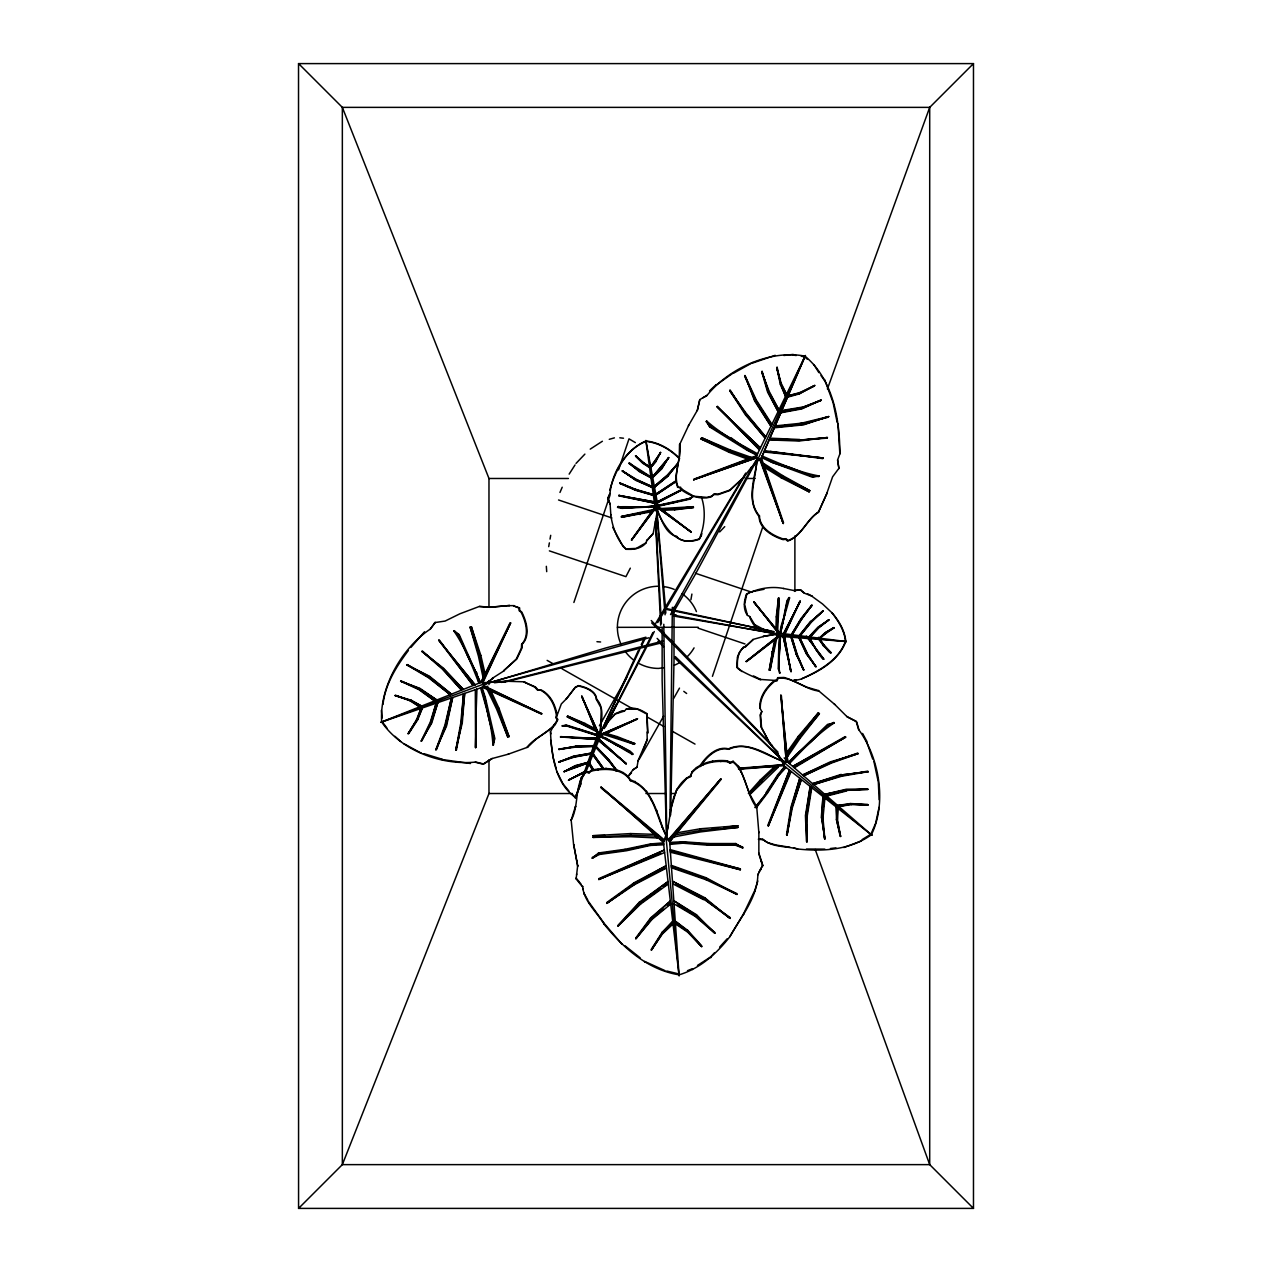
<?xml version="1.0" encoding="UTF-8"?>
<svg xmlns="http://www.w3.org/2000/svg" width="1272" height="1272" viewBox="0 0 1272 1272"><rect width="100%" height="100%" fill="white"/><g stroke="black" fill="none" stroke-linecap="round" stroke-linejoin="round"><path stroke-width="1.5" d="M818.23 512.6L827.118 492.916L818.58 511.996C806.639 519.835 801.551 536.259 787.654 541.093L785.635 539.312L783.107 539.646C772.772 536.371 759.241 528.818 759.098 516.527L759.463 515.907C745.074 499.228 757.476 476.936 756.554 457.825L693.669 479.719L756.554 457.825M818.58 511.996C806.448 519.405 801.821 535.862 788.004 540.489L785.985 538.692L783.457 539.042C773.122 535.75 759.591 528.214 759.463 515.907M475.553 747.65L476.603 689.297L475.553 747.65L475.315 689.742M754.185 602.022L778.862 633.647L753.755 601.942L779.72 633.202L776.858 630.133L776.985 616.888M777.685 630.308L779.259 598.333L778.416 598.158L776.27 616.841L775.968 629.052L777.685 630.308L776.858 630.133M811.759 787.797L807.275 815.75L806.941 841.985L806.655 824.606M669.994 815.94L672.347 607.301M761.817 711.541L760.115 714.785L761.053 727.059L769.703 743.166L761.562 727.568L760.608 715.277L761.817 711.541L759.813 707.852C759.289 697.04 766.046 687.373 774.107 680.806L776.604 680.075L777.749 677.674L784.013 677.467L788.561 678.914L806.83 687.182L818.325 690.537L834.798 704.481M818.325 690.537L818.818 691.046C804.461 689.408 792.965 676.625 778.257 678.183L777.113 680.584L774.616 681.299C766.539 687.866 759.782 697.549 760.306 708.345L759.813 707.852M670.646 815.082L674.001 661.313L674.017 607.237M714.085 494.506L718.012 494.697L729.635 490.61L742.943 478.081L729.985 489.99L718.362 494.093L714.435 493.886L711.398 496.78C701.095 500.087 689.996 496.064 681.569 489.974L680.218 487.748L677.61 487.271L675.782 481.261L676.004 476.491L679.264 456.712L679.534 444.755L688.74 425.23M677.61 487.271L677.96 486.651C672.65 472.85 682.03 458.429 679.884 444.135L679.534 444.755M776.81 629.227L779.259 598.333M837.93 423.703L839.87 453.881C839.79 419.076 833.081 379.74 805.049 356.16C769.958 349.244 728.236 368.689 706.612 395.91L702.875 397.77M838.01 808.483L837.596 820.456L840.601 836.499L837.103 819.947L837.517 807.99M759.098 516.527C746.171 500.612 754.455 478.463 757.381 460.448L805.399 355.54L804.683 356.78L801.312 356.271M596.504 699.616C596.854 692.111 587.569 687.818 581.352 686.292L578.553 685.608L575.262 687.246L566.088 699.298L575.071 687.627L578.363 685.99L581.161 686.673C587.505 688.247 595.932 692.238 596.504 699.616L601.274 708.297L600.384 734.803L637.495 718.76L600.575 734.421M596.695 699.234C605.106 708.297 601.02 721.94 599.971 732.879L583.753 775.57M753.453 675.941C776.333 686.721 738.587 671.362 736.997 667.45L737.363 657.258L739.175 652.711L743.42 647.098L745.885 646.494L753.04 639.641L745.472 646.399M741.926 671.552L737.41 667.53L737.363 664.668C737.219 658.133 738.905 648.958 745.885 646.494M778.241 669.152L778.862 642.821L779.577 636.318L780.563 636.445C779.386 649.754 777.908 677.197 780.245 672.745M778.655 669.231L780.149 636.35L779.02 655.811M522.299 644.077L522.045 647.925L516.877 658.96L503.537 670.869L516.225 659.135L521.393 648.1L521.631 644.252C529.931 635.777 525.845 621.42 521.043 612.134L519.087 610.655L518.928 608.048L513.49 605.822L519.596 607.873L519.755 610.481L521.695 611.959C526.513 621.245 530.583 635.603 522.299 644.077L521.631 644.252M455.789 750.13L461.641 722.989L464.693 693.399L462.293 722.814L455.789 750.13L460.75 723.227L463.501 693.812L462.944 701.603M462.674 705.515L461.418 723.053L456.457 749.955M777.128 615.012L778.416 598.158M755.663 460.862L670.535 614.567M821.283 817.912L822.968 796.51L821.776 818.421L824.844 838.916L821.776 818.421M492.932 744.995C491.898 725.93 485.936 706.373 480.562 687.866L482.072 687.405L485.3 697.358L494.872 738.635L492.932 744.995L494.22 738.825L488.416 716.931L484.886 697.628L481.229 687.691M493.584 744.82L493.52 738.619M646.86 713.576C647.512 739.97 648.577 739.732 646.86 713.576L644.363 712.097C639.053 708.774 632.232 706.803 626.158 709.204L624.441 711.064L615.25 714.021L607.937 721.701L615.441 713.64L622.262 710.714L624.441 711.064M824.336 838.423L822.475 817.594L823.175 810.343M823.541 806.718L824.431 797.671M824.844 838.916L822.968 818.087L824.924 798.164M789.785 597.92L787.352 601.02L780.531 633.281L784.76 614.185L780.913 626.73L779.975 633.218L780.96 633.361C778.639 630.642 795.286 584.85 786.939 600.941L784.331 614.09M655.684 508.116L631.532 540.139L655.652 507.687C662.76 524.08 675.178 546.467 696.388 540.171L699.155 539.376C705.149 525.4 705.737 509.229 701.381 497.034M757.858 874.055C757.762 897.476 740.67 917.144 729.794 936.764C716.565 953.682 700.045 968.517 679.105 974.829C647.957 969.884 623.264 947.958 604.105 924.156C596.727 911.801 583.721 901.307 582.608 886.107L582.608 886.966L576.137 878.888L577.679 865.548L573.688 844.576L577.679 866.391L577.679 865.548M668.15 826.848L668.15 825.989L666.035 837.31L663.332 842.334L601.052 787.066L664.223 839.838C672.983 818.786 667.18 788.131 690.68 775.697L692.111 771.691C700.872 762.039 714.88 759.543 727.33 760.831L730.08 762.341L733.101 761.26L738.619 766.428L741.258 771.548L749.765 794.141L756.713 806.782L758.859 832.699M769.242 670.153L774.632 639.562L776.604 638.846L775.761 638.687L772.549 651.614L769.242 670.153L770.069 670.312L776.604 638.846M770.069 670.312L775.459 639.721M632.868 770.021L637.018 767.127L638.147 760.449M807.068 813.38L811.266 787.288M786.509 834.75L790.993 806.973L799.786 778.241L791.486 807.466L787.002 835.259L791.772 807.497L801.296 779.545L792.281 808.006L787.002 835.259M492.28 758.494L483.71 763.995L475.871 762.055C441.654 765.553 401.761 751.164 381.695 722.067C379.151 687.532 402.063 647.75 430.27 629.115L435.167 622.453L430.27 629.115M382.999 704.37C385.193 684.241 396.451 666.321 408.407 650.469M806.448 841.476L805.43 815.463L810.169 786.43L805.923 815.972L806.941 841.985M548.709 546.658L549.377 542.874M550.029 539.105L550.697 535.321M690.919 599.732L691.904 594.072M575.58 806.973L575.58 806.114L571.112 820.392C579.476 805.097 574.022 784.76 585.851 771.389L589.047 772.04L591.464 770.164C604.232 767.366 622.898 767.08 630.435 779.831L630.435 780.69C655.493 789.419 655.986 820.154 668.452 839.536L668.452 840.394L720.89 778.83L668.452 839.536M600.988 732.163L639.832 649.34M749.701 616.538C750.226 621.483 763.757 638.735 749.701 616.538L747.459 615.362C743.579 610.131 743.723 603.023 745.551 597.029L746.33 594.247C757.985 588.332 771.516 585.947 783.87 588.554M747.459 615.362L744.549 604.343L746.759 594.326L749.828 592.132L764.075 589.27M654.889 510.406L655.223 509.261M655.191 510.819L655.827 509.659L656.606 510.724L665.097 614.805M435.851 749.796L445.916 726.121L452.657 697.565L446.583 725.93L435.851 749.796L444.818 725.453L451.385 697.994M738.952 769.258L783.886 765.696L871.908 835.211L870.907 834.209L875.645 823.254L879.063 807.37M759.432 838.916L762.691 839.266C772.199 847.581 786.112 846.007 797.639 848.981C822.841 851.715 850.221 850.094 871.399 834.702C887.156 802.616 879.175 757.269 858.473 729.333L856.151 721.288L846.755 716.454M436.519 749.621L445.47 725.279L450.988 699.823M697.199 410.57L699.791 399.631L706.962 395.306M699.791 399.631L697.549 409.95L688.375 425.834M701.19 536.307L701.826 533.556M653.188 533.556L646.717 540.711L653.188 533.556L658.149 506.558L691.046 532.062L657.783 507.83L691.014 531.632M527.61 747.236L526.958 747.411C535.242 736.202 551.444 732.767 557.247 719.745L555.785 717.631L556.389 715.198C554.799 705.308 549.981 695.005 540.695 690.235L537.309 689.949L534.781 687.134L524.064 681.999L535.433 686.96L537.977 689.774L541.363 690.044C550.633 694.83 555.451 705.117 557.057 715.023L556.452 717.456L557.899 719.57L555.053 724.897L551.65 727.997L535.957 739.255L527.61 747.236L508.037 754.264M679.518 458.397C670.535 449.239 658.817 442.274 645.89 440.971C625.601 449.747 611.943 472.453 609.94 493.854L607.793 498.433L610.131 504.348M609.701 490.372C615.314 470.688 625.808 449.413 645.906 441.4C658.848 442.704 670.567 449.668 679.55 458.826M673.142 612.802L694.989 574.944L756.442 460.814M575.485 797.465C554.417 782.837 551.523 753.151 550.458 731.686L554.513 724.261M421.175 741.099L431.097 723.18L437.822 702.685L431.765 723.005L421.175 741.099L430.159 722.48L436.137 703.273M421.843 740.924L430.826 722.305L435.596 705.165M610.798 514.524C612.214 526.926 617.27 540.234 626.031 549.313L628.909 549.345C635.173 549.568 642.074 547.866 646.128 542.747L646.685 540.282M581.384 777.24L579.746 783.504L579.746 782.646M676.799 789.117L670.455 810.2L670.455 809.342M729.794 936.764L743.627 913.709L754.773 890.448L757.858 881.035M573.879 602.483L609.972 495.333M618.526 469.925L629.004 438.84L635.364 442.624M712.431 676.338L762.962 526.37M416.453 719.857L420.968 708.504L417.105 719.682L408.137 733.706L416.453 719.857L417.852 719.491L422.352 708.027L417.184 719.666L408.137 733.706M837.596 459.987L838.9 468.478L837.596 459.987L839.87 453.881M826.768 493.536L832.604 476.809L839.25 467.858M596.314 730.494L595.932 731.273L567.233 716.82L567.598 716.057L584.643 724.054L596.314 730.494L597.84 734.151L575.294 797.846L572.861 794.762M676.799 789.976L686.467 778.702L690.68 776.54L692.111 771.691M827.404 388.962L929.705 107.373L973.478 63.6L298.523 63.6L298.57 1208.4L973.478 1208.4L973.478 63.6M580.938 782.995L575.294 797.846L580.891 784.109M642.646 751.307L647.4 739.207L637.956 760.831M767.795 825.433L789.499 770.132L768.288 825.926L789.848 772.82M488.973 759.845L488.973 793.521L342.343 1164.627L298.57 1208.4M604.28 733.769L603.914 734.532L634.394 744.327L634.776 743.548L604.28 733.769L600.766 735.359L585.279 773.424M768.288 825.926L791.105 771.516M559.966 492.455L562.208 487.224M763.868 451.989L823.254 458.031L764.234 451.369L761.864 456.664L771.627 461.704L790.914 467.778L812.729 476.571L819.104 475.967L812.379 477.191L771.325 462.118L761.499 457.523L762.214 456.044C780.467 463.898 799.738 472.548 819.104 475.967M769.035 439.953L799.055 441.018L827.42 437.536L799.42 440.398L769.401 439.349L764.424 450.685L823.254 458.031M770.339 436.948L774.616 427.201L803.888 424.244L828.756 416.532L803.538 424.864L774.25 427.805M775.538 424.816L781.056 412.223L802.155 408.312L821.171 400.044L801.805 408.916L780.69 412.828M787.4 397.214L799.404 393.875L814.748 385.448L799.754 393.255L787.765 396.594L781.421 411.126L799.388 408.153M814.398 386.068L799.659 393.112L788.004 395.815L805.049 356.16M694.035 479.099L756.681 455.646L757.381 460.448L761.403 457.952L805.399 355.54L756.331 456.266L750.337 458.508L751.037 457.284L730.287 449.986L701.635 437.711L700.92 438.935L729.126 452.307L748.159 459.319L751.037 457.284M801.694 678.787C817.88 671.505 838.646 660.613 845.419 641.39C844.703 630.578 837.692 620.227 832.095 612.913C839.107 621.038 844.767 630.594 845.832 641.47C838.646 660.597 819.597 671.33 801.694 678.787C798.148 680.488 789.022 680.313 796.447 680.218M482.931 682.603L510.628 622.867L482.263 682.778L507.782 681.108L494.442 682.778M607.793 498.433L609.908 493.425M799.85 601.131L784.84 633.853L800.263 601.227L783.568 633.663L800.263 601.227M482.168 680.838L483.948 674.86L479.496 655.732L470.084 627.128L471.403 626.778L480.816 655.382L485.284 674.51L483.948 674.86M484.028 685.815L541.808 713.767L483.376 685.99L492.868 678.215L486.588 683.128L480.816 682.444L509.961 623.042M486.158 672.729L510.628 622.867M556.945 715.754L561.318 703.957L566.279 698.916M550.458 731.686L550.951 733.849M550.649 740.113L553.209 757.794L556.277 768.86M562.24 726.01L566.247 725.008L597.617 734.803L597.236 735.725L566.167 725.835L562.24 726.01L566.056 725.39L597.427 735.327M560.475 736.965L596.409 738.221L560.475 736.965L595.932 739.414L560.666 736.583M566.167 725.835L562.431 725.628M581.733 696.388L598.603 733.61L581.733 696.388L597.649 734.532L599.971 732.879L600.575 735.741L637.304 719.141M558.79 749.447L575.5 746.6L593.515 746.394L575.357 747.157L558.79 749.447L575.691 746.219L593.785 745.662L575.5 746.6L558.98 749.065M558.821 762.119L573.64 756.109L591.13 753.167L573.449 756.49L558.821 762.119L573.847 757.222L590.844 753.962L574.038 756.824L559.012 761.737M556.595 771.086L562.987 783.854L568.886 790.993M578.935 729.206L597.427 735.184M584.277 724.817L584.929 723.402L567.598 716.057M575.357 747.157L575.691 746.219M564.037 771.722L575.326 765.617L587.855 762.421L575.135 765.998L564.037 771.722C603.962 757.174 592.18 761.419 564.227 771.341M568.489 780.245C595.217 766.062 586.79 770.403 568.489 780.245C581.066 773.249 599.748 765.855 568.663 779.863M595.932 731.273L581.924 695.991M638.449 650.294L601.084 731.702M641.215 644.666L643.171 640.691M644.618 639.625L641.835 645.254M645.222 648.084L604.232 728.57M645.826 646.86L652.838 632.597M589.047 764.122L592.736 770.419M646.589 647.178L605.567 726.598M647.194 645.938L654.301 631.516M603.914 734.532L637.495 718.76M606.521 738.571L600.114 736.885L600.511 735.995L606.521 738.571L629.879 751.068C644.22 762.914 607.38 738.873 606.283 739.27M626.158 709.204L637.558 709.235L646.669 713.958M605.186 733.96L616.904 737.41L617.27 736.647L634.776 743.548M615.648 769.703L608.588 760.767L609.018 759.877L596.171 746.632L608.827 760.259L616.888 771.086M616.825 745.551L606.474 738.873L600.32 736.377M632.057 754.598L629.688 751.45L617.842 745.138M629.306 751.688L617.015 745.169M626.158 763.868L599.144 739.35L626.158 763.868L598.635 740.511L626.349 763.47M637.018 767.127L633.058 769.64L627.875 776.699L631.516 772.772M606.903 723.1L616.761 703.718M630.324 568.155L625.919 576.661L549.377 550.871M656.606 510.724L656.622 509.659M655.668 461.307L660.55 452.387L655.7 461.736L650.803 467.428L655.7 461.736M758.796 872.369L762.739 865.214L758.859 853.083M757.858 874.913L762.739 865.214M599.366 725.819L626.778 677.372M639.021 759.623L663.634 716.152M673.572 698.582L679.502 688.104M709.506 390.901L715.993 384.796M715.643 385.416L733.658 372.696M706.262 421.557L706.612 420.937C721.351 434.181 740.081 444.135 757.603 453.786L756.824 455.233L747.157 450.288L709.856 427.042L706.262 421.557L710.857 426.056M717.058 406.865L760.433 447.951L717.058 406.865L759.463 449.827L717.408 406.245M729.746 390.552L746.187 413.305L765.744 436.9L745.837 413.925L729.746 390.552L745.36 414.752L765.188 438.077L745.71 414.131L730.096 389.932M709.856 427.042L706.612 420.937M680.218 487.748L677.96 486.651M744.963 375.542L754.948 400.314L770.959 426.2L754.598 400.919L744.963 375.542L756.252 399.98L771.929 424.323M733.308 373.316L752.817 362.488M681.569 489.974L680.584 487.128M761.753 371.774L769.178 391.41L778.893 409.886L768.829 392.03L761.753 371.774L767.636 392.205L778.082 411.556L767.986 391.585L762.103 371.154M692.159 496.096L706.898 497.384L711.748 496.175L714.435 493.886M775.205 355.317L752.452 363.108M729.126 438.172L757.19 454.629M757.238 454.39L747.268 449.795L730.859 437.616M776.747 367.64L781.167 383.27L786.541 394.304L780.801 383.89L776.747 367.64L780.404 384.573L785.524 396.292L780.77 383.969L777.097 367.036M729.572 451.21L730.287 449.986M729.126 452.307L729.842 451.083L748.874 458.095M783.87 355.476L793.235 354.411M780.404 384.573L781.167 383.27M654.762 624.918L745.71 473.089M788.004 395.815L800.024 392.507L814.748 385.448M657.703 622.596L745.487 474.44M759.734 459.383L783.234 523.523L760.084 458.763L751.148 467.698L756.665 461.672M813.826 364.492L818.85 372.601M799.404 393.875L800.024 392.507M763.168 464.789L763.884 463.565L782.503 475.521L809.851 490.642L809.135 491.882L781.247 477.811L763.931 467.047L763.884 463.565M821.171 400.044L801.185 407.851L820.806 400.664M771.325 462.118L791.836 468.843M837.199 422.511L833.065 402.54L824.59 379.469M797.337 424.212L828.756 416.532M827.42 437.536L799.373 440.112L827.054 438.156M781.247 477.811L782.503 475.521M812.585 475.823L818.755 476.587M801.821 619.003L792.17 634.744L801.408 618.923L812.029 605.281L801.821 619.003L800.835 618.812L791.391 634.649L801.265 618.892L812.029 605.281M660.581 452.816C640.675 480.482 653.172 464.741 660.55 452.387M789.371 597.84L787.686 601.322M666.782 836.356L663.793 624.282M651.343 949.262L662.283 932.09L672.793 921.373L662.283 932.948L651.343 950.12L662.458 933.028L671.68 924.426M755.679 807.466L767.255 792.17L778.098 775.109L785.508 766.984M756.172 807.958L767.763 792.663L778.607 775.618L786.017 767.493M661.917 468.048L668.659 457.538L661.949 468.478L652.679 477.509L661.949 468.478M569.14 474.122L575.039 464.948M408.805 733.531L417.852 719.491M765.983 792.774L777.78 774.712L784.776 766.412L766.491 793.283L754.821 807.513M699.155 539.376L701.158 535.894M608.127 721.319L598.603 733.61M651.343 950.12L662.458 933.887L672.999 924.06M788.783 752.34L791.884 747.809M787.718 756.379L800.136 738.221L819.407 713.703L818.405 712.702L798.18 736.488L786.478 753.056L787.495 754.058L787.718 756.379L786.7 755.361L787.829 762.246L780.881 695.148L786.255 762.055L781.39 695.657M787.495 754.058L799.182 737.49L819.407 713.703M651.916 510.819L652.743 509.69L621.436 516.448L621.499 517.307L651.98 511.678L651.916 510.819L621.499 517.307M631.516 539.71L655.016 506.972L656.972 509.15C661.535 519.151 664.811 533.016 676.625 536.641M631.532 540.139L651.98 511.678M655.016 506.972L652.79 510.549L652.743 509.69M668.69 457.968C649.451 480.53 641.358 490.102 668.659 457.538M635.857 937.893L650.707 917.828L670.376 901.021L650.707 918.686L635.857 938.752L652.011 918.559L663.475 909.146M541.141 713.942L482.454 687.214L485.252 683.477L381.028 722.242L382.347 721.892L386.927 728.045M728.904 749.319L728.395 748.826C716.486 745.774 705.69 756.888 699.838 766.03L700.347 766.523C706.198 757.397 716.979 746.282 728.904 749.319C748.731 739.763 767.048 757.492 785.746 761.562M581.384 778.098L585.851 771.389M742.594 478.701L751.514 467.078M800.327 735.677L802.743 732.608M805.144 729.556L818.405 712.702M800.835 618.812L811.615 605.202M810.518 621.388L799.277 635.634L810.932 621.483L823.127 610.973L810.932 621.483M822.698 610.894L810.964 622.072L800.12 635.73L811.377 622.151L823.127 610.973M668.134 475.442L677.992 463.247L668.15 475.871L654.492 487.16L668.15 475.871M410.84 647.496L424.562 631.739M720.89 779.688L669.629 841.905L673.317 836.578M677.563 831.427L720.89 778.83M674.542 836.801L676.322 832.922L700.395 828.772L737.887 825.735L737.887 827.452L700.602 831.904L674.542 836.801L674.542 835.084M788.894 763.105L795.922 754.662L811.425 741.481L828.088 724.913L834.305 722.862L827.579 724.404L788.179 762.5M789.387 763.613C803.236 749.192 817.705 733.674 834.305 722.862M635.857 938.752L652.011 919.418L670.646 904.106M828.533 619.814L818.357 627.78L810.121 636.986L818.771 627.859L828.947 619.893L818.023 627.128L809.008 636.859L818.437 627.207L828.947 619.893M748.349 793.346L760.068 780.229L774.95 766.301L778.321 767.143L777.319 766.142M749.367 794.348L761.069 781.247L775.952 767.302M678.008 463.676L667.45 475.442L654.333 486.333L667.418 475.013L677.992 463.247M612.738 527.387L623.073 546.483L625.999 548.884L636.239 548.423L646.128 542.747M788.688 762.993L811.838 740.145M697.469 965.464L710.746 956.878L714.562 952.68M719.634 947.099L727.266 938.704M618.001 925.269L639.291 902.246L668.07 881.528L639.291 903.088L618.001 926.111L640.627 903.184L660.597 888.746M576.025 463.421L584.897 454.104M719.666 531.95L724.738 526.64M750.098 792.281L763.677 778.543M749.749 794.698L778.321 767.143M825.735 633.122L820.074 638.242L825.321 633.027L834.209 627.653L824.844 632.947L819.168 638.131L834.209 627.653M618.001 926.111L640.627 904.042L668.261 884.056M692.111 772.549C700.872 762.882 714.88 760.402 727.33 761.674L730.08 763.2L733.101 762.119C746.95 773.328 745.853 794.014 756.713 807.64L756.713 806.782M676.593 536.212C680.79 542.333 690.092 541.57 696.356 539.757L699.123 538.962M675.686 481.85L655.939 494.983L675.655 481.42M667.768 905.616L670.646 903.247M657.942 505.747L690.092 498.672L693.081 496.239L690.124 499.101L658.053 506.304L657.91 505.318L689.758 498.354L693.081 496.239M746.155 661.52L778.591 635.746L746.155 661.52L774.632 639.562M675.575 481.484L655.796 494.22L675.559 481.055M585.851 772.247L589.047 772.899L591.464 771.023C604.232 768.224 622.898 767.938 630.435 780.69M775.761 638.687L778.893 636.254L846.262 641.549L845.419 641.39M746.585 661.599L779.323 636.35L776.27 634.362L762.962 636.477L778.448 633.551M663.666 886.52L666.735 884.31M606.744 902.532L634.235 882.688L666.194 865.707L634.235 883.547L606.744 903.39L634.458 883.817L664.7 868.124M652.282 844.481L663.618 843.956L663.618 844.815L650.389 845.435L626.619 850.714L599.144 854.514L592.259 858.298L598.54 852.971L625.013 849.298L650.453 843.956L663.491 842.843L663.491 843.702L650.453 844.815L625.013 850.157L625.013 849.298M592.259 858.298L598.54 853.814L626.619 849.855M606.744 903.39L634.458 884.676L666.385 868.108M492.216 678.389L504.205 670.694M590.224 449.127L602.387 441.241M475.203 762.23L483.058 764.17L491.628 758.668L508.689 754.089M693.097 496.668L689.758 498.354M862.05 839.631L869.428 835.116M824.844 632.947L833.796 627.557M793.792 767.366L845.705 737.092L794.285 767.859M486.143 683.859L605.806 647.957L645.938 637.208M845.196 736.599L792.726 766.428L845.705 737.092M592.259 857.439L599.144 853.671L599.144 854.514M682.444 489.323L657.385 502.742L682.476 489.752M779.72 633.202L777.113 634.537L846.262 641.549L779.291 633.122M728.395 748.826C747.125 740.447 766.364 754.185 783.011 761.674L871.908 835.211L787.32 761.753M682.046 489.338L657.227 501.899L682.062 489.768M857.678 753.072L830.934 762.564L803.586 775.856L831.443 763.057L858.187 753.565L830.266 761.896L802.6 774.998L830.775 762.389L858.187 753.565M833.812 722.369L828.263 725.644M598.746 878.65L664.35 850.046L598.746 879.509L660.884 853.226M598.746 879.509L664.541 852.59M687.468 970.679L692.477 968.692L692.477 969.55M479.321 606.458L489.974 607.301L509.627 605.488L490.626 607.126L479.321 606.458L459.86 613.804L445.136 621.054L434.499 622.628M693.669 479.719L748.159 459.319M487.335 688.963L483.106 687.039L381.028 722.242L480.816 682.444M841.221 774.394L812.57 783.663L841.73 774.902L868.235 771.659L841.73 774.902M867.727 771.15L841.205 775.729L813.635 784.57L841.714 776.222L868.235 771.659M752.611 639.546L763.375 636.557M609.256 439.317L614.408 437.87M453.77 630.817L458.524 634.76L467.396 655.637L476.396 672.904L478.956 683.175C471.864 665.383 464.63 646.367 453.77 630.817L459.176 634.569L480.45 682.667L467.492 654.269M438.713 640.229L475.06 684.813L438.713 640.229L473.136 685.497L439.365 640.055M458.111 635.364L454.422 630.642M421.907 651.343L443.61 668.309L463.342 689.488L442.942 668.484L421.907 651.343L442.115 668.881L461.529 690.139L442.767 668.706L422.574 651.169M406.674 664.747L429.538 676.259L451.512 694.21L428.887 676.434L406.674 664.747L428.425 677.674L450.256 694.719L429.093 677.499L407.342 664.572M479.496 655.732L480.816 655.382M400.616 681.172L419.855 688.311L436.916 700.029L419.203 688.486L400.616 681.172L418.901 689.647L434.595 700.872L419.553 689.472L401.284 680.981M475.744 673.079L476.889 672.824M395.036 695.498L411.238 700.204L421.684 706.103L410.586 700.379L395.036 695.498L409.886 700.713L419.665 706.835L410.538 700.538L395.703 695.307M409.886 700.713L411.238 700.204M648.831 637.797L487.065 683.318M381.377 710.396L382.252 717.996M663.396 640.977L501.47 682.412M661.997 642.726L504.141 682.253M487.415 689.949L490.769 690.521L498.958 708.265L509.07 736.615L507.751 736.965L496.589 709.076L487.415 689.949L488.734 689.599M484.219 697.803L485.3 697.358M489.45 690.887L497.638 708.631L498.958 708.265M460.75 723.227L462.293 722.814M489.323 717.917L481.42 687.58M421.604 753.358L403.796 743.659M441.623 759.448L470.481 763.502M649.118 511.487L621.436 516.448M828.072 795.08L846.134 790.437L868.029 789.356L846.278 789.228L824.876 794.332L846.77 789.737L868.029 789.356M826.768 796.049L846.643 790.946M777.24 633.933L673.874 616.077M802.966 423.624L828.406 417.152M628.447 849.458L650.389 844.576M851.397 804.62L838.852 806.464L850.889 804.111L868.14 804.906L851.397 804.62L850.332 803.554L837.707 805.462L850.825 804.063L868.14 804.906M676.322 834.639L700.395 830.489L737.887 827.452M674.573 614.964L676.004 614.726M781.787 410.506L801.535 407.247M648.307 506.781L654.842 505.747L654.953 506.733L621.976 508.355C603.628 505.27 647.559 507.655 648.307 506.781L648.45 507.496M658.022 505.874L677.022 501.804M663.793 667.721L658.483 668.42A41.086 41.086 0 0 1 639.498 663.777M693.351 506.685L674.685 508.991L662.41 509.404L661.265 508.53L661.329 509.388L674.653 509.134L693.415 507.544L693.351 506.685L661.265 508.53M662.41 509.404L662.458 510.247L674.732 509.849L693.415 507.544M712.368 828.788L718.267 828.088M724.15 827.372L737.887 825.735M793.871 590.526L800.613 589.89L804.476 593.134M800.613 589.89L794.285 590.606L783.457 588.459M806.4 849.028L824.876 849.139M830.409 848.519L835.942 847.883M775.157 425.913L803.332 423.004M774.807 426.533L780.436 425.945M784.204 425.563L791.709 424.784M738.714 768.224L783.934 764.726L739.223 768.733M742.784 847.088L735.28 844.306L707.439 844.306L682.985 842.334L669.819 843.543L669.819 844.385L682.985 843.193L707.439 845.164L735.28 845.164L742.784 847.947L735.741 843.543L708.917 843.543L682.81 841.746L669.74 842.414L669.74 843.272L682.81 842.589L708.917 844.385L735.741 844.385L742.784 847.947M673.985 615.25L775.682 633.774L776.699 632.836M851.97 790.007L867.536 788.847M618.319 506.383L621.96 507.925L654.921 506.304L622.183 507.957L618.351 506.812M738.444 768.765L759.575 767.334M763.423 767.08L774.95 766.301M617.397 627.335L698.169 627.255M657.37 837.978L630.737 836.706L593.086 837.405L593.086 835.688L630.658 833.573L655.207 834.384L655.207 836.086L657.37 837.978L657.37 836.261M593.086 837.405L630.658 835.275L655.207 836.086M593.086 835.688L604.979 835.466M298.57 63.6L342.343 107.373L488.973 478.479L568.425 478.479M745.233 478.479L755.155 478.479M488.973 793.521L572.4 793.521M645.906 793.521L665.765 793.521M671.727 793.521L675.702 793.521M759.177 679.359L777.319 680.568M486.81 686.339L487.876 686.339M508.975 605.663L514.142 605.631M507.115 681.283L524.732 681.824M769.91 438.156L799.738 439.508M769.544 438.76L791.915 439.778M774.155 631.628L666.576 609.431M850.332 803.554L867.631 804.397M596.95 641.692L600.607 641.978M758.319 839.234L763.184 839.774M619.814 437.807L623.487 438.22M787.829 762.246L783.011 761.674L784.379 766.205M770.275 451.481L822.904 458.651M792.885 355.031L796.256 355.524M762.691 839.266L767.509 842.541L775.538 844.926L789.944 847.295M793.537 847.899L797.639 848.981M618.796 495.412L654.317 501.868L618.796 495.412L654.46 503.14L618.828 495.842M807.482 593.738L812.22 596.25L804.063 593.054L800.199 589.811M776.27 616.841L777.828 617.047M665.145 608.286L769.592 630.753M771.77 632.391L763.836 629.64L778.178 635.666M823.238 645.572L831.014 652.695L823.238 645.572L819.009 639.387L831.014 652.695M816.036 649.388C798.927 618.335 819.899 658.912 823.525 659.103C807.434 637.797 794.507 620.195 823.938 659.182M807.386 653.474L799.834 637.892L806.957 653.379L816.004 666.719L806.369 653.951L799.007 637.828L806.782 654.031L816.004 666.719M796.288 654.539L797.274 654.619L803.777 670.026L796.288 654.539L791.057 637.208L796.701 654.619L803.777 670.026M771.85 651.518L773.392 651.789M779.068 669.008L779.831 672.665M790.866 671.552L784.474 636.747L790.866 671.552L783.202 636.588L791.279 671.632M750.4 627.096L762.008 629.545M765.871 630.371L773.599 632.009M666.703 971.013L679.105 973.986L679.105 975.688L663.332 841.476L660.343 838.868M672.252 851.811L677.928 853.242M681.713 854.18L740.368 868.919L740.368 869.778L670.36 852.192L670.36 851.334M635.571 489.307L653.267 494.57L635.603 489.736L619.687 482.994L635.571 489.307L635.634 490.308L653.379 495.333L635.603 489.879L619.687 482.994M740.368 868.919L670.249 849.632L670.249 850.491L740.368 869.778M605.552 733.181L617.27 736.647M424.085 753.724L442.274 759.273M558.551 499.976L611.896 517.942M695.546 573.29L752.181 592.37M698.026 628.13L745.026 643.966M630.435 779.831C653.474 788.211 657.004 815.797 666.035 835.593M736.965 893.596L706.103 878.888L671.473 866.916L671.473 867.758L706.103 879.747L736.965 894.439L706.103 877.744L671.362 865.358L671.362 866.2L706.103 878.602L736.965 894.439M600.289 736.504L617.651 745.535M616.904 737.41L634.394 744.327M567.233 716.82L595.391 729.937M700.92 438.935L727.791 450.447M622.31 470.815L635.603 479.862L652.298 487.462L635.634 480.291L622.31 470.815L636.143 479.258L652.186 486.62L636.175 479.687L622.326 471.244M619.718 483.424L635.634 490.308M664.922 970.584L644.666 961.425L644.666 962.284M490.769 690.521L541.808 713.767M761.849 456.902L771.691 461.513M701.635 437.711L729.842 451.083M809.851 490.642L781.962 476.571L764.647 465.806M639.737 470.64C678.421 493.981 601.624 445.025 639.768 471.069M704.783 897.73L672.475 881.226L704.783 898.588L730.128 918.416L704.783 897.73L704.783 898.588M676.052 884.676L703.639 898.859L730.128 918.416M672.602 883.754L703.639 899.717M858.982 729.842L856.644 721.796L847.263 716.947L834.289 703.988M629.417 462.865L639.212 471.133L650.946 477.731L639.228 471.562L629.449 463.294M584.929 723.402L595.773 729.174M754.519 624.568L764.249 629.72M790.325 481.484L809.135 491.882M782.884 760.672L674.923 658.149M547.135 660.375L554.131 664.334M562.065 668.833L633.583 709.315M647.273 717.074L663.889 726.487M671.966 731.05L695.021 744.104M710.205 426.422L730.51 438.22M681.919 489.354L692.509 495.476M643.012 462.547L649.436 466.697L643.044 462.976L635.539 455.774L643.076 463.453L649.563 467.603L635.539 455.774M677.292 904.948L693.669 914.632M674.033 903.883L695.307 916.444L714.88 933.314L696.436 914.679L673.874 900.783L696.436 915.538L714.88 933.314M676.974 924.06L687.691 931.295L701.715 946.654L687.691 932.153L675.448 923.885M705.197 899.956L730.128 917.557M701.715 945.796L687.691 930.341L675.321 921.198L687.691 931.199L701.715 946.654M811.806 596.171L822.555 603.977L832.095 612.913M683.795 691.348L686.642 693.494M645.906 441.4L645.858 440.541L658.181 506.987L661.329 509.388M662.458 510.247L691.046 532.062M624.965 945.732L640.118 957.8M601.052 787.925L664.223 840.681M714.88 932.471L695.307 915.586L695.307 916.444M601.052 787.066L647.893 827.977M650.819 830.537L655.207 834.384M394.94 736.313L400.68 741.497M804.683 356.78L807.195 359.149M781.739 759.305L675.305 656.575M635.571 456.203L643.076 463.453M862.575 733.435L866.788 741.274M873.912 761.467L878.316 782.105L879.159 799.722M799.118 737.203L800.136 738.221M798.18 736.488L799.182 737.49M651.232 620.529L673.27 642.567M674.621 643.918L772.47 745.71M651.662 622.898L673.969 645.206M675.305 646.542L778.051 752.213M783.425 764.218L777.621 753.787L782.01 760.656M861.08 841.046L843.829 847.549M657.115 638.401L662.696 643.982M658.069 641.311L663.587 646.812M836.944 819.995L836.324 807.052L836.435 819.502L840.601 836.499M777.78 774.712L778.607 775.618M760.068 780.229L761.944 782.026M973.478 1208.4L929.705 1164.627L815.209 849.473M608.588 760.767L595.884 747.364L608.763 760.386L617.015 770.816M830.6 652.6C829.36 655.334 808.928 622.437 824.145 645.667M629.497 751.307L632.248 754.217M588.729 902.723L588.729 901.864L604.105 923.313L621.928 944.174M753.755 601.942L775.968 629.052M815.606 649.308L823.525 659.103M581.368 884.565L576.137 878.03L576.137 878.888M669.629 841.905L666.035 837.31L679.105 975.688L669.629 841.046M769.21 742.657L778.114 754.28M609.018 759.877L617.079 770.689M603.262 768.797L592.863 754.789L603.071 769.178M821.012 375.59L824.24 380.09M590.017 765.601L592.927 770.037M806.957 653.379L815.591 666.623M771.579 424.943L755.886 400.601L744.613 376.162M593.515 769.496L589.477 763.089L593.324 769.878M784.22 757.826L784.76 758.796M587.934 900.385L583.912 892.992L583.912 893.85M803.348 669.947L796.86 654.539L791.836 637.272L797.274 654.619M500.707 715.691L509.07 736.615M607.762 498.004L610.099 503.935L610.83 514.953M497.638 708.631L507.751 736.965M866.28 740.781L872.751 759.13M761.403 457.952L783.584 522.903M761.038 458.556L762.103 461.672M763.931 467.047L783.234 523.523M762.739 866.073L758.859 853.941L758.859 831.856M471.403 626.778L479.21 653.919M470.084 627.128L478.415 656.082L482.947 676.927M666.973 834.209L667.228 835.132M836.435 819.502L840.108 835.99M656.972 509.15L645.858 440.541L655.048 507.401M571.112 819.55L573.688 845.435M780.881 695.148L786.303 751.132M656.845 510.279L665.367 606.156M546.34 566.31L546.706 571.653M674.589 508.275L674.732 509.849M665.526 608.604L665.828 613.104M661.408 623.725L655.748 520.932M660.677 625.22L655.446 521.282M640.102 514.54L639.895 512.998M655.748 519.119L656.177 527.005M656.495 532.936L657.02 542.794M647.066 732.004L647.21 739.588M666.417 835.068L662.14 680.25L662.14 627.589M475.728 716.677L476.221 747.475M794.889 535.941L794.889 591.416M761.451 861.176L761.451 862.019M760.656 868.999L760.656 869.857M754.773 890.448L754.773 891.306M749.765 794.141L749.765 795M743.627 913.709L743.627 914.568M741.258 771.548L741.258 772.39M738.619 766.428L738.619 767.286M735.741 843.543L735.741 844.385M735.28 844.306L735.28 845.164M733.101 761.26L733.101 762.119M730.08 762.341L730.08 763.2M727.33 760.831L727.33 761.674M720.795 760.831L720.795 761.674M712.606 760.831L712.606 761.674M710.746 956.878L710.746 957.737M708.917 843.543L708.917 844.385M707.439 844.306L707.439 845.164M706.103 877.744L706.103 878.602M706.103 878.888L706.103 879.747M703.464 763.9L703.464 764.758M700.395 828.772L700.395 830.489M696.436 767.493L696.436 768.352M696.436 914.679L696.436 915.538M690.68 775.697L690.68 776.54M687.691 930.341L687.691 932.153M686.467 777.844L686.467 778.702M682.985 842.334L682.985 843.193M682.81 841.746L682.81 842.589M674.271 797.21L674.271 798.069M663.332 841.476L663.332 842.334M662.458 933.028L662.458 933.887M662.283 932.09L662.283 932.948M662.124 826.403L662.124 827.261M656.734 810.296L656.734 811.154M652.011 918.559L652.011 919.418M650.692 798.832L650.692 799.691M650.707 917.828L650.707 918.686M650.453 843.956L650.389 845.435M646.653 791.184L646.653 792.043M640.627 903.184L640.627 904.042M639.291 902.246L639.291 903.088M635.014 781.374L635.014 782.232M634.458 883.817L634.458 884.676M634.235 882.688L634.235 883.547M630.658 833.573L630.658 835.275M628.273 776.079L628.273 776.938M623.216 772.533L623.216 773.376M615.616 769.926L615.616 770.784M606.013 768.145L606.013 769.004M604.105 923.313L604.105 924.156M598.54 852.971L598.54 853.814M597.935 769.274L597.935 770.117M591.464 770.164L591.464 771.023M589.047 772.04L589.047 772.899M583.133 888.858L583.133 889.716M578.903 881.496L578.903 882.355M576.836 861.112L576.836 861.971M576.645 873.88L576.645 874.723M575.787 855.611L575.787 856.453M488.973 478.479L488.973 607.269M488.973 680.584L488.973 684.543M694.067 647.877A41.086 41.086 0 0 1 687.532 656.4M679.025 662.919A41.086 41.086 0 0 1 674.208 665.304M633.472 659.93A41.086 41.086 0 0 1 625.888 652.345M621.245 644.713A41.086 41.086 0 0 1 658.483 586.249M663.841 586.615A41.086 41.086 0 0 1 674.208 589.381M682.03 593.674A41.086 41.086 0 0 1 696.436 611.625M593.181 754.01L603.834 768.924L593.181 754.01M929.705 107.373L342.343 107.373L342.343 1164.627L929.705 1164.627L929.705 107.373"/></g></svg>
